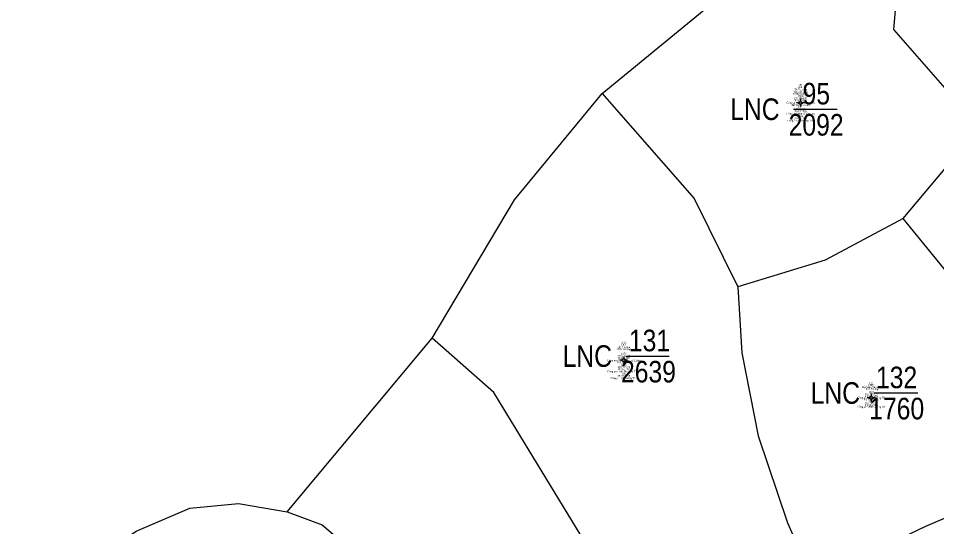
# Model space of a CAD drawing. Header units: metres. Extents: x 545779 to 547235, y 1841259 to 1843294.
# Drawn here: x 546387.8 to 546536.8, y 1842696.2 to 1842778.7 of the extents above; entities that cross this region are included whole.
import ezdxf
from ezdxf.enums import TextEntityAlignment as Align

# ---------------------------------------------------------------- set-up
doc = ezdxf.new("R2010")
doc.units = ezdxf.units.M
doc.header["$MEASUREMENT"] = 0
for name, color, linetype, lineweight in [('Level 10', 7, 'Continuous', 0), ('Level 11', 7, 'Continuous', 0), ('Level 13', 7, 'Continuous', 0), ('Level 15', 7, 'Continuous', 0), ('Level 31', 7, 'Continuous', 0)]:
    doc.layers.add(name, color=color, linetype=linetype, lineweight=lineweight)
doc.styles.add('Style-vnarialNarrowI', font='vnarialNarrowI.shx')
doc.styles.add('Style-Vntimei', font='Vntimei.shx')

# ---------------------------------------------------------------- blocks, each defined once
blk = doc.blocks.new('N_THUA_143')
at = {"layer": 'Level 13', "color": 230, "linetype": 'Continuous', "lineweight": 13, "flags": 128}
blk.add_lwpolyline([(-1.45, 0), (5.63, 0)], dxfattribs=at)
at = {"layer": 'Level 13', "color": 230, "linetype": 'Continuous', "lineweight": 0, "style": 'Style-vnarialNarrowI'}
blk.add_text('95', height=3.49998, dxfattribs=at).set_placement((2.243979, 0.78), align=Align.CENTER)
blk.add_text('LNC ', height=3.49998, dxfattribs=at).set_placement((-2.601418, -0.00001), align=Align.MIDDLE_RIGHT)
blk.add_text('2092', height=3.49998, dxfattribs=at).set_placement((2.212668, -0.78002), align=Align.TOP_CENTER)
blk = doc.blocks.new('N_THUA_195')
at = {"layer": 'Level 13', "color": 230, "linetype": 'Continuous', "lineweight": 13, "flags": 128}
blk.add_lwpolyline([(-2.62, 0), (4.4, 0)], dxfattribs=at)
at = {"layer": 'Level 13', "color": 230, "linetype": 'Continuous', "lineweight": 0, "style": 'Style-vnarialNarrowI'}
blk.add_text('131', height=3.49998, dxfattribs=at).set_placement((1.194692, 0.78), align=Align.CENTER)
blk.add_text('LNC ', height=3.49998, dxfattribs=at).set_placement((-3.771418, -0.00001), align=Align.MIDDLE_RIGHT)
blk.add_text('2639', height=3.49998, dxfattribs=at).set_placement((1.028142, -0.78002), align=Align.TOP_CENTER)
blk = doc.blocks.new('N_THUA_196')
at = {"layer": 'Level 13', "color": 230, "linetype": 'Continuous', "lineweight": 13, "flags": 128}
blk.add_lwpolyline([(-2.61, 0), (4.47, 0)], dxfattribs=at)
at = {"layer": 'Level 13', "color": 230, "linetype": 'Continuous', "lineweight": 0, "style": 'Style-vnarialNarrowI'}
blk.add_text('132', height=3.49998, dxfattribs=at).set_placement((1.047816, 0.78), align=Align.CENTER)
blk.add_text('LNC ', height=3.49998, dxfattribs=at).set_placement((-3.771418, -0.00001), align=Align.MIDDLE_RIGHT)
blk.add_text('1760', height=3.49998, dxfattribs=at).set_placement((1.069544, -0.78002), align=Align.TOP_CENTER)
blk = doc.blocks.new('CENTRD')
at = {"layer": 'Level 11', "linetype": 'Continuous', "lineweight": 0}
h = blk.add_hatch(color=3, dxfattribs=at)
edge = h.paths.add_edge_path()
edge.add_arc((-0.0025, 0), 1.500056, 0, 360)
at = {"layer": 'Level 11', "color": 3, "linetype": 'Continuous', "lineweight": 0}
for p, q in [((-6.200231, 0), (-12.600469, 0)), ((0, 6.200231), (-6.200231, 0)), ((-6.200231, 0), (0, -6.200231)), ((0, 12.600469), (0, 6.200231)), ((6.200231, 0), (0, 6.200231)), ((0, -6.200231), (6.200231, 0)), ((12.400462, 0), (6.200231, 0)), ((0, -6.200231), (0, -12.600469))]:
    blk.add_line(p, q, dxfattribs=at)

msp = doc.modelspace()

# ---------------------------------------------------------------- linework, layer by layer
at = {"layer": 'Level 10', "color": 7, "linetype": 'Continuous', "lineweight": 0, "flags": 128}
for points in [[(546546.06, 1842760.79), (546540.08, 1842765.22), (546529.85, 1842776.9), (546531.8, 1842799.64)], [(546482.52, 1842766.49), (546501.78, 1842782.32)], [(546454.9, 1842726.79), (546468.26, 1842749.27), (546482.52, 1842766.49)], [(546482.52, 1842766.49), (546497.42, 1842749.48), (546504.53, 1842735.16)], [(546531.34, 1842746.21), (546539.3, 1842755.7), (546546.06, 1842760.79)], [(546531.34, 1842746.21), (546518.7, 1842739.47), (546504.53, 1842735.16)], [(546551.87, 1842703.52), (546547.79, 1842705.74), (546545.55, 1842726.18), (546541.91, 1842733.27), (546531.34, 1842746.21)], [(546504.53, 1842735.16), (546505.18, 1842724.41), (546507.79, 1842710.94), (546512.59, 1842696.83), (546515.19, 1842691.02)], [(546431.35, 1842698.65), (546454.9, 1842726.79)], [(546482.69, 1842686.97), (546479.68, 1842693.74), (546464.9, 1842717.97), (546454.9, 1842726.79)], [(546518.46, 1842685.53), (546523.71, 1842690.88), (546535.05, 1842696.28), (546551.87, 1842703.52)]]:
    msp.add_lwpolyline(points, dxfattribs=at)
at = {"layer": 'Level 31', "color": 4, "linetype": 'Continuous', "lineweight": 0, "flags": 128}
for points in [[(546307.52, 1842755.99), (546311.31, 1842755.04), (546315.86, 1842750.72), (546327.91, 1842734.01), (546344.48, 1842712.45), (546348.42, 1842705.09), (546349.99, 1842700.09), (546349.99, 1842697.46), (546352.36, 1842695.1), (546365.23, 1842684.32), (546373.64, 1842679.32), (546380.73, 1842677.22), (546384.68, 1842677.74), (546393.08, 1842684.84), (546395.01, 1842687.45), (546406.86, 1842695.48), (546415.59, 1842699.24), (546423.47, 1842699.96), (546431.35, 1842698.65)], [(546431.35, 1842698.65), (546437.06, 1842696.51), (546441.81, 1842692.49), (546447.48, 1842683.52), (546450.41, 1842679.59), (546454.79, 1842676.11), (546458.08, 1842673), (546459.91, 1842668.79), (546459.14, 1842666.37), (546454.39, 1842660.07), (546449.5, 1842654.79), (546445.39, 1842648.49), (546446.37, 1842645.11), (546449.28, 1842642.98), (546466.12, 1842633.27), (546477.04, 1842624.88), (546490.16, 1842613.74), (546497.88, 1842597.84), (546510.89, 1842586.37), (546524.3, 1842580.39)]]:
    msp.add_lwpolyline(points, dxfattribs=at)

# ---------------------------------------------------------------- block references
at = {"layer": 'Level 11', "color": 3, "linetype": 'Continuous', "lineweight": 0, "xscale": 0.049998, "yscale": 0.049998, "zscale": 0.049998}
for p in [(546514.69, 1842765.01), (546486.01, 1842723.22), (546526.16, 1842717.14)]:
    msp.add_blockref('CENTRD', p, dxfattribs=at)
at = {"layer": 'Level 13', "color": 230, "linetype": 'Continuous', "lineweight": 0}
for name, p in [('N_THUA_143', (546515.01, 1842763.95)), ('N_THUA_195', (546488.98, 1842723.9)), ('N_THUA_196', (546529.23, 1842717.91))]:
    msp.add_blockref(name, p, dxfattribs=at)

# ---------------------------------------------------------------- texts
at = {"layer": 'Level 15', "color": 3, "linetype": 'Continuous', "lineweight": 0, "char_height": 0.3, "attachment_point": 5, "style": 'Style-Vntimei'}
for s, insert, line_spacing_factor in [('95\\PLNC\\PHå V¨n Siu\\PTh«n Ruéng\\P§ång Ruéng\\P1969\\P197156388\\P09/08/2001\\PC«ng an t∅nh Qu¶ng TrÞ\\PHå ThÞ K-N©ng\\P1971\\P197236234\\P25/02/2006\\PC«ng an t∅nh Qu¶ng TrÞ\\P15/6\\P31/08/2005\\PC«ng an x· H\xadíng T©n\\P', (546514.69, 1842764.96), 0.72), ('131\\PLNC\\PHå V¨n La\\PTh«n Ruéng\\P \\P1959\\P190457120\\P30/06/1987\\PC«ng an t∅nh B×nh TrÞ Thiªn\\PHå ThÞ Via\\P1958\\P190457170\\P30/06/1987\\PC«ng an t∅nh B×nh TrÞ Thiªn\\P8/6\\P08/01/1998\\PC«ng an x· H\xadíng T©n\\P', (546486.01, 1842723.17), 0.72), ('132\\PLNC\\PHå V¨n Ph\xad¬ng\\PTh«n Ruéng\\P \\P1982\\P197236275\\P24/02/2006\\PC«ng an t∅nh Qu¶ng TrÞ\\PHå ThÞ §¼ng\\P1986\\P197236271\\P24/02/2006\\PC«ng an t∅nh Qu¶ng TrÞ\\P \\P \\P \\P', (546526.16, 1842717.09), 0.585)]:
    msp.add_mtext(s, dxfattribs=dict(at, insert=insert, line_spacing_factor=line_spacing_factor))

doc.saveas('drawing.dxf')
